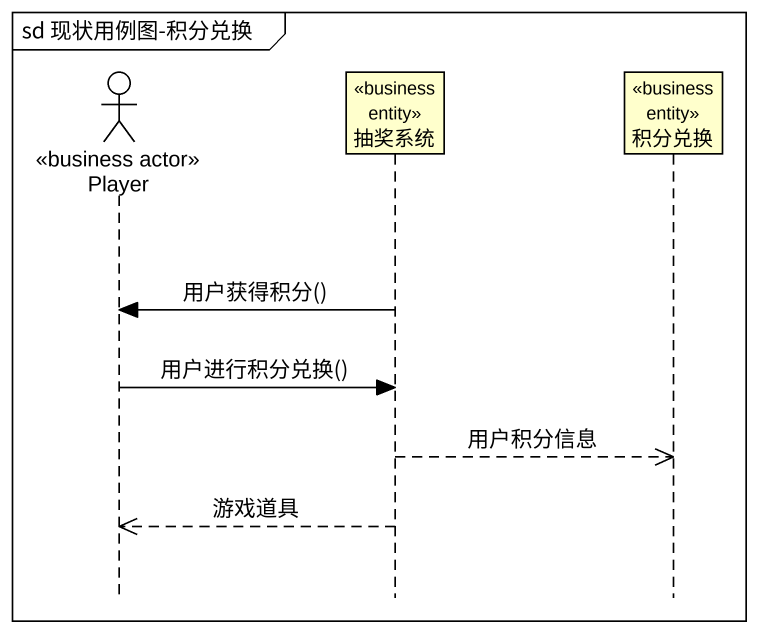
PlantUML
@startuml
mainframe sd 现状用例图-积分兑换
hide footbox
actor Player <<business actor>>
participant 抽奖系统 <<business entity>>
participant 积分兑换 <<business entity>>

抽奖系统 -> Player : 用户获得积分()
Player -> 抽奖系统 : 用户进行积分兑换()
抽奖系统 -->> 积分兑换 : 用户积分信息
抽奖系统 -->> Player : 游戏道具
@enduml
